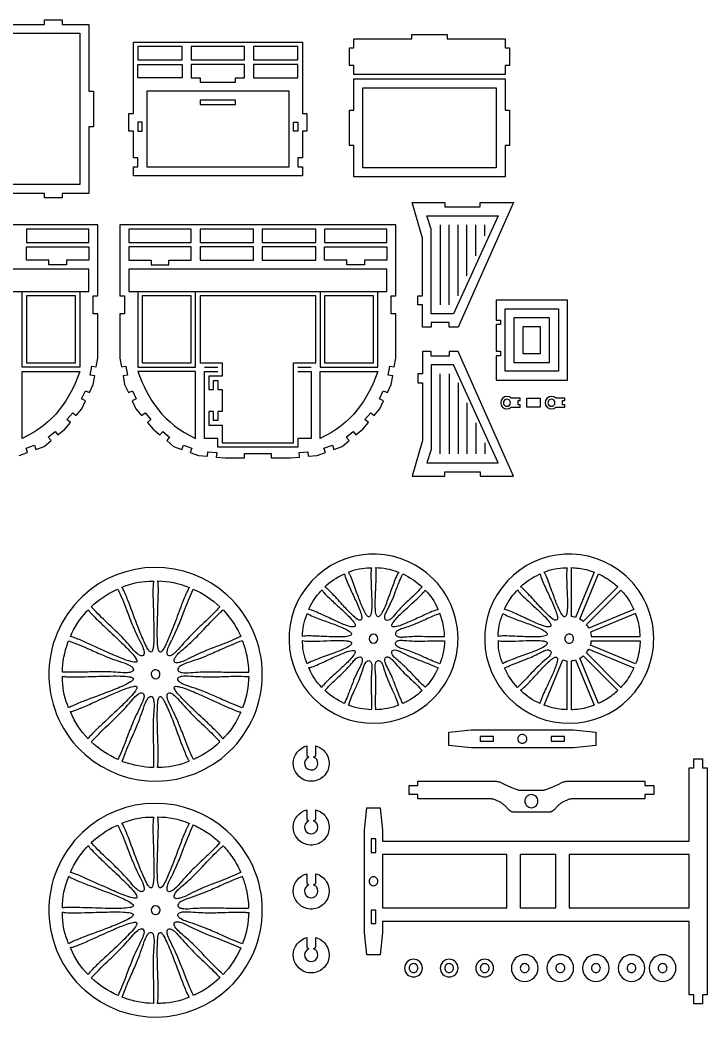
# Model space of a CAD drawing. Extents: x -2647 to 653, y -1913 to 868.
# Drawn here: x -1201 to 653, y -1820 to 868 of the extents above; entities that cross this region are included whole.
import ezdxf

# ---------------------------------------------------------------- set-up
doc = ezdxf.new("R2010")
doc.units = 0
doc.header["$MEASUREMENT"] = 0
doc.layers.get('0').update_dxf_attribs({"linetype": 'CONTINUOUS'})
doc.layers.add('ENGRAVE', color=1, linetype='CONTINUOUS')

msp = doc.modelspace()

# ---------------------------------------------------------------- linework, layer by layer
for points in [[(-1615.4, 856.3), (-1135.4, 856.3), (-1135.4, 868.3), (-1087.4, 868.3), (-1087.4, 856.3), (-1015.1, 856.3), (-1015.1, 676.3), (-1003.1, 676.3), (-1003.1, 580.3), (-1015.1, 580.3), (-1015.1, 400.3), (-1087.4, 400.3), (-1087.4, 388.3), (-1135.4, 388.3), (-1135.4, 400.3), (-1615.4, 400.3)], [(-1203.4, -305.9), (-1180.9, -297.7), (-1185, -286.5), (-1162.4, -278.2), (-1158.3, -289.5), (-1135.8, -281.3), (-1117.4, -265.9), (-1125.1, -256.7), (-1106.7, -241.3), (-1099, -250.5), (-1080.6, -235), (-1065.2, -216.6), (-1074.4, -208.9), (-1059, -190.6), (-1049.8, -198.3), (-1034.3, -179.9), (-1024.2, -158.1), (-1035.1, -153.1), (-1024.9, -131.3), (-1014.1, -136.4), (-1003.9, -114.6), (-999.7, -91), (-1011.6, -88.9), (-1007.4, -65.3), (-995.6, -67.3), (-991.4, -43.7), (-991.4, 76.3), (-1003.4, 76.3), (-1003.4, 124.3), (-991.4, 124.3), (-991.4, 316.3), (-1735.4, 316.3)]]:
    msp.add_lwpolyline(points)
for points in [[(-895.4, 448.3), (-895.4, 472.3), (-883.4, 472.3), (-883.4, 496.3), (-895.4, 496.3), (-895.4, 568.3), (-907.4, 568.3), (-907.4, 616.3), (-895.4, 616.3), (-895.4, 808.3), (-439.4, 808.3), (-439.4, 616.3), (-427.4, 616.3), (-427.4, 568.3), (-439.4, 568.3), (-439.4, 496.3), (-451.4, 496.3), (-451.4, 472.3), (-439.4, 472.3), (-439.4, 448.3)], [(-300.3, 721.4), (-300.3, 745.4), (-312.3, 745.4), (-312.3, 793.4), (-300.3, 793.4), (-300.3, 817.4), (-144.3, 817.4), (-144.3, 829.4), (-48.3, 829.4), (-48.3, 817.4), (107.7, 817.4), (107.7, 793.4), (119.7, 793.4), (119.7, 745.4), (107.7, 745.4), (107.7, 721.4)], [(-883.4, 796.3), (-883.4, 760.3), (-763.4, 760.3), (-763.4, 796.3)], [(-739.4, 796.3), (-739.4, 760.3), (-595.4, 760.3), (-595.4, 796.3)], [(-571.4, 796.3), (-571.4, 760.3), (-451.4, 760.3), (-451.4, 796.3)], [(-883.4, 748.3), (-763.4, 748.3), (-763.4, 712.3), (-883.4, 712.3)], [(-739.4, 748.3), (-739.4, 712.3), (-715.4, 712.3), (-715.4, 700.3), (-619.4, 700.3), (-619.4, 712.3), (-595.4, 712.3), (-595.4, 748.3)], [(-571.4, 748.3), (-571.4, 712.3), (-451.4, 712.3), (-451.4, 748.3)], [(-300.3, 445.4), (-300.3, 529.4), (-312.3, 529.4), (-312.3, 625.4), (-300.3, 625.4), (-300.3, 709.4), (107.7, 709.4), (107.7, 625.4), (119.7, 625.4), (119.7, 529.4), (107.7, 529.4), (107.7, 445.4)], [(-715.4, 652.3), (-715.4, 640.3), (-619.4, 640.3), (-619.4, 652.3)], [(-883.4, 592.3), (-883.4, 568.3), (-871.4, 568.3), (-871.4, 592.3)], [(-451.4, 568.3), (-463.4, 568.3), (-463.4, 592.3), (-451.4, 592.3)], [(-115.4, 40.3), (-115.4, 100.3), (-127.4, 100.3), (-127.4, 124.3), (-115.4, 124.3), (-115.4, 280.3), (-143.3, 376.3), (-55.4, 376.3), (-55.4, 364.3), (40.6, 364.3), (40.6, 376.3), (130.7, 376.3), (-19.4, 40.3), (-43.4, 40.3), (-43.4, 52.3), (-91.4, 52.3), (-91.4, 40.3)], [(-1183.4, 268.3), (-1015.4, 268.3), (-1015.4, 304.3), (-1183.4, 304.3)], [(-187.4, -43.7), (-187.4, 76.3), (-199.4, 76.3), (-199.4, 124.3), (-187.4, 124.3), (-187.4, 316.3), (-931.4, 316.3), (-931.4, 124.3), (-919.4, 124.3), (-919.4, 76.3), (-931.4, 76.3), (-931.4, -43.7), (-927.2, -67.3), (-915.4, -65.3), (-911.3, -88.9), (-923.1, -91), (-918.9, -114.6), (-908.8, -136.4), (-897.9, -131.3), (-887.7, -153.1), (-898.6, -158.1), (-888.5, -179.9), (-873, -198.3), (-863.8, -190.6), (-848.4, -208.9), (-857.6, -216.6), (-842.2, -235), (-823.8, -250.5), (-816.1, -241.3), (-797.7, -256.7), (-805.4, -265.9), (-787, -281.3), (-764.5, -289.5), (-760.4, -278.2), (-737.8, -286.5), (-741.9, -297.7), (-719.4, -305.9), (-695.5, -308), (-694.4, -296.1), (-670.5, -298.2), (-671.6, -310.1), (-647.6, -312.2), (-595.4, -312.2), (-595.4, -300.2), (-523.4, -300.2), (-523.4, -312.2), (-471.2, -312.2), (-447.3, -310.1), (-448.3, -298.2), (-424.4, -296.1), (-423.4, -308), (-399.5, -305.9), (-376.9, -297.7), (-381, -286.5), (-358.4, -278.2), (-354.3, -289.5), (-331.8, -281.3), (-313.4, -265.9), (-321.1, -256.7), (-302.7, -241.3), (-295, -250.5), (-276.6, -235), (-261.2, -216.6), (-270.4, -208.9), (-255, -190.6), (-245.8, -198.3), (-230.4, -179.9), (-220.2, -158.1), (-231.1, -153.1), (-220.9, -131.3), (-210.1, -136.4), (-199.9, -114.6), (-195.7, -91), (-207.6, -88.9), (-203.4, -65.3), (-191.6, -67.3)], [(-739.4, 268.3), (-739.4, 304.3), (-907.4, 304.3), (-907.4, 268.3)], [(-571.4, 268.3), (-571.4, 304.3), (-715.4, 304.3), (-715.4, 268.3)], [(-403.4, 268.3), (-403.4, 304.3), (-547.4, 304.3), (-547.4, 268.3)], [(-379.4, 268.3), (-211.4, 268.3), (-211.4, 304.3), (-379.4, 304.3)], [(-1015.4, 256.3), (-1015.4, 220.3), (-1075.4, 220.3), (-1075.4, 208.3), (-1123.4, 208.3), (-1123.4, 220.3), (-1183.4, 220.3), (-1183.4, 256.3)], [(-907.4, 256.3), (-907.4, 220.3), (-847.4, 220.3), (-847.4, 208.3), (-799.4, 208.3), (-799.4, 220.3), (-739.4, 220.3), (-739.4, 256.3)], [(-715.4, 256.3), (-715.4, 220.3), (-571.4, 220.3), (-571.4, 256.3)], [(-547.4, 256.3), (-547.4, 220.3), (-403.4, 220.3), (-403.4, 256.3)], [(-211.4, 256.3), (-211.4, 220.3), (-271.4, 220.3), (-271.4, 208.3), (-319.4, 208.3), (-319.4, 220.3), (-379.4, 220.3), (-379.4, 256.3)], [(-1183.4, 124.3), (-1183.4, -55.7), (-1051.4, -55.7), (-1051.4, 124.3)], [(-871.4, 124.3), (-871.4, -55.7), (-739.4, -55.7), (-739.4, 124.3)], [(-715.4, 124.3), (-715.4, -55.7), (-655.4, -55.7), (-655.4, -91.7), (-691.4, -91.7), (-691.4, -127.7), (-679.4, -127.7), (-679.4, -103.7), (-667.4, -103.7), (-667.4, -127.7), (-655.4, -127.7), (-655.4, -187.7), (-667.4, -187.7), (-667.4, -211.7), (-679.4, -211.7), (-679.4, -187.7), (-691.4, -187.7), (-691.4, -223.7), (-655.4, -223.7), (-655.4, -271.7), (-463.4, -271.7), (-463.4, -55.7), (-403.4, -55.7), (-403.4, 124.3)], [(-379.4, 124.3), (-379.4, -55.7), (-247.4, -55.7), (-247.4, 124.3)], [(275.6, 113.1), (83.6, 113.1), (83.6, 59.1), (95.6, 59.1), (95.6, 47.1), (83.6, 47.1), (83.6, -24.9), (95.6, -24.9), (95.6, -36.9), (83.6, -36.9), (83.6, -102.9), (275.6, -102.9)], [(-115.4, -25.7), (-115.4, -85.7), (-127.4, -85.7), (-127.4, -109.7), (-115.4, -109.7), (-115.4, -265.7), (-143.3, -361.7), (-55.4, -361.7), (-55.4, -349.7), (40.6, -349.7), (40.6, -361.7), (130.7, -361.7), (-19.4, -25.7), (-43.4, -25.7), (-43.4, -37.7), (-91.4, -37.7), (-91.4, -25.7)], [(165.9, -151.7), (201.9, -151.7), (201.9, -175.7), (165.9, -175.7)], [(40.2, -1093.8), (16.2, -1093.8), (-43.8, -1087.8), (-43.8, -1051.8), (16.2, -1045.8), (292.2, -1045.8), (352.2, -1051.8), (352.2, -1087.8), (292.2, -1093.8), (268.2, -1093.8), (232.2, -1093.8), (76.2, -1093.8)], [(76.2, -1063.8), (40.2, -1063.8), (40.2, -1075.8), (76.2, -1075.8)], [(268.2, -1063.8), (232.2, -1063.8), (232.2, -1075.8), (268.2, -1075.8)], [(-265.4, -1651.7), (-271.4, -1591.7), (-271.4, -1315.7), (-265.4, -1255.7), (-229.4, -1255.7), (-223.4, -1315.7), (-223.4, -1345.7), (604.6, -1345.7), (604.6, -1147.7), (616.6, -1147.7), (616.6, -1123.7), (640.6, -1123.7), (640.6, -1147.7), (652.6, -1147.7), (652.6, -1759.7), (640.6, -1759.7), (640.6, -1783.7), (616.6, -1783.7), (616.6, -1759.7), (604.6, -1759.7), (604.6, -1561.7), (-223.4, -1561.7), (-223.4, -1591.7), (-229.4, -1651.7)], [(-151.4, -1219.7), (-151.4, -1195.7), (-127.4, -1195.7), (-127.4, -1183.7), (80, -1183.7), (82.1, -1183.8), (84.2, -1184), (86.3, -1184.3), (88.4, -1184.7), (90.4, -1185.2), (92.4, -1185.9), (94.4, -1186.7), (96.3, -1187.6), (104.9, -1191.9), (124.9, -1200.8), (137.4, -1205.7), (140, -1206.6), (142.2, -1207.2), (143.2, -1207.5), (144, -1207.7), (144.4, -1207.7), (144.7, -1207.8), (145, -1207.8), (145.3, -1207.8), (212.1, -1207.8), (212.3, -1207.8), (212.6, -1207.8), (213, -1207.7), (213.4, -1207.7), (214.2, -1207.5), (215.2, -1207.2), (217.4, -1206.6), (220, -1205.7), (232.3, -1200.8), (252.3, -1191.9), (260.9, -1187.6), (262.8, -1186.7), (264.8, -1185.9), (266.8, -1185.2), (268.8, -1184.7), (270.9, -1184.3), (273, -1184), (275.1, -1183.8), (277.2, -1183.7), (484.6, -1183.7), (484.6, -1195.7), (508.6, -1195.7), (508.6, -1219.7), (484.6, -1219.7), (484.6, -1231.7), (289.2, -1231.7), (287.1, -1231.8), (285, -1232), (282.9, -1232.3), (280.8, -1232.7), (278.8, -1233.2), (276.8, -1233.9), (274.8, -1234.7), (272.9, -1235.6), (264.3, -1239.9), (262.4, -1240.8), (260.6, -1241.9), (258.8, -1243.1), (257, -1244.3), (255.3, -1245.6), (253.6, -1246.9), (252, -1248.3), (250.5, -1249.8), (238.7, -1261.6), (237.9, -1262.3), (237.2, -1263), (236.4, -1263.6), (235.5, -1264.2), (234.7, -1264.8), (233.8, -1265.3), (232.9, -1265.7), (231.9, -1266.1), (231, -1266.5), (230, -1266.8), (229, -1267.1), (228, -1267.3), (227, -1267.5), (226, -1267.6), (225, -1267.7), (224, -1267.7), (133.2, -1267.7), (132.2, -1267.7), (131.2, -1267.6), (130.1, -1267.5), (129.1, -1267.3), (128.1, -1267.1), (127.2, -1266.8), (126.2, -1266.5), (125.2, -1266.1), (124.3, -1265.7), (123.4, -1265.3), (122.5, -1264.8), (121.7, -1264.2), (120.8, -1263.6), (120, -1263), (119.2, -1262.3), (118.5, -1261.6), (106.7, -1249.8), (105.1, -1248.3), (103.5, -1246.9), (101.9, -1245.6), (100.2, -1244.3), (98.4, -1243.1), (96.6, -1241.9), (94.8, -1240.8), (92.9, -1239.9), (84.3, -1235.6), (82.4, -1234.7), (80.4, -1233.9), (78.4, -1233.2), (76.4, -1232.7), (74.3, -1232.3), (72.2, -1232), (70.1, -1231.8), (68, -1231.7), (-127.4, -1231.7), (-127.4, -1219.7)], [(-253.4, -1339.7), (-253.4, -1375.7), (-241.4, -1375.7), (-241.4, -1339.7)], [(-223.4, -1381.7), (-223.4, -1525.7), (112.6, -1525.7), (112.6, -1381.7)], [(148.6, -1381.7), (148.6, -1525.7), (244.6, -1525.7), (244.6, -1381.7)], [(280.6, -1381.7), (280.6, -1525.7), (604.6, -1525.7), (604.6, -1381.7)], [(-253.4, -1531.7), (-253.4, -1567.7), (-241.4, -1567.7), (-241.4, -1531.7)]]:
    msp.add_lwpolyline(points, close=True)
for points in [[(124.3, -151.7, 0.41271), (100.6, -151.9, 0.41271), (100.7, -175.6, 0.41145), (124.3, -175.7), (148.6, -175.7), (148.6, -169.7), (142.6, -169.7), (142.6, -157.7), (148.6, -157.7), (148.6, -151.7)], [(112.6, -173.3, 0.414214), (122.2, -163.7, 0.414214), (112.6, -154.1, 0.414214), (103, -163.7, 0.414214)], [(244.3, -151.7, 0.41271), (220.6, -151.9, 0.41271), (220.7, -175.6, 0.41145), (244.3, -175.7), (268.6, -175.7), (268.6, -169.7), (262.6, -169.7), (262.6, -157.7), (268.6, -157.7), (268.6, -151.7)], [(232.6, -173.3, 0.414214), (242.2, -163.7, 0.414214), (232.6, -154.1, 0.414214), (223, -163.7, 0.414214)], [(-19.4, -799.7, 0.243282), (-115.6, -613.7, 0.404072), (-428.5, -661.3, 0.407608), (-390.2, -977.4, 0.412885), (-70.6, -943.6, 0.172941)], [(508.6, -799.7, 0.243282), (412.4, -613.7, 0.404072), (99.5, -661.3, 0.407609), (137.8, -977.4, 0.412885), (457.4, -943.6, 0.172941)], [(-547.4, -895.7, 0.21178), (-641.9, -682.5, 0.391929), (-1032.8, -686.1, 0.213524), (-1123.3, -902.9, 0.208326), (-1026.4, -1111.2, 0.390197), (-636.8, -1104.2, 0.205517)], [(-315.1, -620.5, -0.099565), (-256.8, -608.5), (-252.6, -608.5, 0.070307), (-254.1, -616.5, 0.025895), (-254.4, -636.1, 0.005837), (-252.9, -674.3, -0.01601), (-252.2, -712.3, -0.036411), (-253.5, -729.8, -0.07724), (-255.8, -737.6, -0.193502), (-258.7, -740.5, -0.246041), (-262.7, -739.6, -0.090618), (-267.7, -733.9, -0.040959), (-275.6, -719.1, -0.017856), (-288.3, -687.3, 0.003032), (-303.2, -646.1, 0.023885), (-311.2, -627.1, 0.055063)], [(-241.4, -608.2, -0.093763), (-182.9, -619.6), (-179.1, -621.1, 0.070307), (-183.5, -627.9, 0.026135), (-191.3, -645.9, 0.005976), (-204.5, -681.7, -0.015999), (-218.2, -717, -0.036365), (-226.2, -732.6, -0.07668), (-231.3, -739, -0.192132), (-235, -740.5, -0.247601), (-238.4, -738.3, -0.092119), (-241, -731.1, -0.041009), (-242.6, -714.5, -0.018067), (-242.1, -680.2, 0.002962), (-240.2, -636.4, 0.023921), (-240.3, -615.8, 0.055321)], [(212.9, -620.5, -0.099565), (271.2, -608.5), (275.4, -608.5, 0.070307), (273.9, -616.5, 0.025895), (273.6, -636.1, 0.005837), (275.1, -674.3, -0.01601), (275.8, -712.3, -0.036411), (274.5, -729.8, -0.07724), (272.2, -737.6, -0.193504), (269.3, -740.5, -0.24604), (265.3, -739.6, -0.090617), (260.3, -733.9, -0.040959), (252.4, -719.1, -0.017856), (239.7, -687.3, 0.003032), (224.8, -646.1, 0.023885), (216.8, -627.1, 0.055063)], [(286.6, -608.2, -0.053553), (326.1, -613.5, -0.032919), (348.3, -620.5), (297.9, -742.3, 0.049855), (286.6, -740)], [(-926, -661.2, -0.095029), (-852.9, -644.7, -0.012169), (-840.5, -644.5, 0.058538), (-841.9, -653.2, 0.023125), (-842.6, -676.5, 0.00662), (-841.7, -714, -0.004803), (-840.1, -772.1, -0.017644), (-840.5, -809.4, -0.040554), (-842.7, -827.7, -0.081454), (-844.8, -833.7, -0.243498), (-847.5, -835.8, -0.198617), (-851, -834.3, -0.071237), (-855.9, -828.3, -0.035072), (-865.7, -809.7, -0.015759), (-882.7, -768.6, -0.001102), (-907, -704.1, 0.015937), (-920, -672.4, 0.036348), (-925.3, -662.3)], [(-829.4, -644.2, -0.100712), (-746.6, -660.8), (-744, -661.9, 0.058805), (-748.7, -669.4, 0.023291), (-758.2, -690.6, 0.006699), (-771.7, -725.5, -0.004741), (-792.4, -779.7, -0.017578), (-807, -814, -0.040394), (-816, -830.1, -0.080995), (-820.3, -834.8, -0.242503), (-823.6, -835.8, -0.199662), (-826.2, -833, -0.071689), (-828.5, -825.6, -0.035245), (-830.5, -804.6, -0.015833), (-830.5, -760.2, -0.001152), (-828.3, -691.2, 0.015881), (-828.1, -656.8, 0.036248), (-829.1, -645.4)], [(-378.6, -660.1, -0.09623), (-329.2, -626.8), (-325.4, -625.2, 0.07041), (-323.7, -633.1, 0.026017), (-316.5, -651.3, 0.005895), (-300.5, -686, -0.016027), (-285.3, -720.7, -0.036448), (-279.8, -737.3, -0.077155), (-279, -745.5, -0.192541), (-280.5, -749.2, -0.24616), (-284.5, -750, -0.091184), (-291.4, -746.7, -0.041205), (-304.3, -736, -0.017959), (-328.2, -711.5, 0.003012), (-357.8, -679.2, 0.023918), (-372.4, -664.6, 0.055117)], [(-168.6, -625.2, -0.081762), (-116.4, -659.9, -0.024137), (-145.5, -689.4, 0.011756), (-168.6, -711.4, 0.022775), (-194.5, -740.6, -0.081665), (-203.8, -748.6, -0.147369), (-211, -750.7, -0.337047), (-216.6, -745.7, -0.114833), (-216.6, -738.1, -0.073818), (-211.9, -725.9, 0.036955), (-188.7, -674.4, -0.010558), (-177, -644, -0.012707)], [(149.4, -660.1, -0.096231), (198.8, -626.8), (202.6, -625.2, 0.07041), (204.3, -633.1, 0.026017), (211.5, -651.3, 0.005895), (227.5, -686, -0.016027), (242.7, -720.7, -0.036448), (248.2, -737.3, -0.077154), (249, -745.5, -0.19254), (247.5, -749.2, -0.246161), (243.5, -750, -0.091185), (236.6, -746.7, -0.041205), (223.7, -736, -0.017959), (199.8, -711.5, 0.003012), (170.2, -679.2, 0.023918), (155.6, -664.6, 0.055118)], [(359.4, -625.2, -0.063904), (399.9, -649.7, -0.021632), (411.7, -660.1), (318.5, -753.3, 0.049792), (309, -746.9)], [(-1009, -713.6, -0.0811), (-943.4, -668.7, -0.007919), (-937.3, -666, -0.019395), (-913.9, -721.5, 0.007964), (-899.2, -759.5, 0.02097), (-873.7, -814.3, -0.055565), (-867.5, -830.5, -0.095384), (-866.6, -840.1, -0.199945), (-869.1, -844.9, -0.220985), (-874.5, -845.6, -0.098592), (-882.9, -841.4, -0.054984), (-894.8, -830.5, 0.015697), (-930.2, -791.3, 0.012322), (-960.4, -762.1, -0.01614), (-1000.9, -722.3, -0.003727)], [(-733.7, -665.9, -0.084092), (-662, -713.5, -0.019446), (-704.4, -756.4, 0.007978), (-733.9, -784.6, 0.021038), (-774.8, -829.1, -0.055487), (-787.4, -841.1, -0.095059), (-796, -845.6, -0.199296), (-801.3, -845.1, -0.221639), (-804.1, -840.4, -0.098933), (-803.4, -831, -0.055064), (-797.9, -815.9, 0.015637), (-775.3, -768.3, 0.012299), (-759.8, -729.3, -0.016105), (-738.6, -676.7, -0.003715)], [(-421.9, -720.9, -0.092933), (-389.2, -671.2), (-386.3, -668.2, 0.070364), (-381.7, -674.9, 0.026043), (-368, -689, 0.005927), (-340, -714.9, -0.015985), (-312.6, -741.2, -0.036383), (-301.2, -754.5, -0.077029), (-297.3, -761.7, -0.192453), (-297.3, -765.7, -0.246597), (-300.7, -768, -0.091164), (-308.3, -767.5, -0.041164), (-324.3, -762.7, -0.017945), (-355.7, -749.1, 0.002975), (-395.4, -730.6, 0.023842), (-414.5, -722.8, 0.055062)], [(-107.8, -668.6, -0.096223), (-74.5, -718), (-72.9, -721.8, 0.070195), (-80.8, -723.5, 0.025969), (-99, -730.7, 0.005881), (-133.7, -746.7, -0.01602), (-168.4, -761.9, -0.036385), (-185, -767.3, -0.076886), (-193.2, -768.1, -0.193248), (-196.9, -766.6, -0.247055), (-197.7, -762.6, -0.091537), (-194.4, -755.7, -0.041283), (-183.8, -742.9, -0.01797), (-159.2, -719, 0.003023), (-126.9, -689.4, 0.023953), (-112.3, -674.7, 0.055242)], [(106.1, -720.9, -0.092933), (138.8, -671.2), (141.7, -668.2, 0.070364), (146.3, -674.9, 0.026043), (160, -689, 0.005927), (188, -714.9, -0.015985), (215.4, -741.2, -0.036383), (226.8, -754.5, -0.077028), (230.7, -761.7, -0.192453), (230.7, -765.7, -0.246597), (227.3, -768, -0.091164), (219.7, -767.5, -0.041164), (203.7, -762.7, -0.017945), (172.3, -749.1, 0.002975), (132.6, -730.6, 0.023842), (113.5, -722.8, 0.055062)], [(420.2, -668.6, -0.054313), (444.2, -699.8, -0.034954), (455.1, -720.9), (333.4, -771.3, 0.05162), (327, -761.8)], [(-1065.2, -794, -0.094067), (-1021.4, -726.7, -0.006452), (-1016.6, -721.7, 0.058482), (-1011.5, -728.9, 0.023194), (-995.4, -745.8, 0.006665), (-968.3, -771.7, -0.00477), (-926.2, -811.6, -0.017606), (-900.1, -838.2, -0.04042), (-888.6, -852.7, -0.080937), (-885.9, -858.5, -0.241843), (-886.3, -861.9, -0.200125), (-889.8, -863.3, -0.071746), (-897.5, -862.5, -0.035234), (-917.6, -856.3, -0.015816), (-958.6, -839.3, -0.001131), (-1021.4, -810.9, 0.015925), (-1053.1, -797.6, 0.03639), (-1064, -794.2)], [(-653.3, -722.1, -0.081098), (-608.4, -787.7, -0.007918), (-605.7, -793.8, -0.019395), (-661.2, -817.2, 0.007964), (-699.2, -831.9, 0.020971), (-754, -857.4, -0.055566), (-770.2, -863.6, -0.095385), (-779.8, -864.5, -0.199944), (-784.5, -862, -0.220982), (-785.3, -856.6, -0.098593), (-781.1, -848.2, -0.054985), (-770.2, -836.3, 0.015697), (-731, -800.9, 0.012323), (-701.8, -770.7, -0.01614), (-662, -730.2, -0.003727)], [(-438.9, -793.7, -0.093765), (-427.6, -735.2), (-426, -731.4, 0.070315), (-419.2, -735.8, 0.026137), (-401.2, -743.6, 0.005977), (-365.4, -756.8, -0.015998), (-330.2, -770.5, -0.036365), (-314.6, -778.5, -0.076691), (-308.2, -783.6, -0.192187), (-306.6, -787.3, -0.247561), (-308.9, -790.7, -0.092095), (-316, -793.3, -0.041002), (-332.6, -794.9, -0.018065), (-366.9, -794.4, 0.002961), (-410.7, -792.5, 0.023916), (-431.3, -792.6, 0.055306)], [(-68.2, -732, 0.023635), (-106.6, -747.7, -0.012281), (-135.7, -760.7, -0.022898), (-172.6, -773.5, 0.081859), (-183.5, -779, 0.148138), (-188.2, -784.8, 0.336526), (-185.7, -791.9, 0.122722), (-177.7, -794.9, 0.066157), (-165.6, -795.1, -0.036883), (-109.1, -793.4, 0.011922), (-74.6, -794.2, 0.011565), (-55.6, -793.7, 0.053394), (-61.8, -750.8, 0.022162), (-65.5, -739.3, 0.046501), (-67.5, -734.2, -0.0553)], [(89.1, -793.7, -0.093765), (100.4, -735.2), (102, -731.4, 0.070315), (108.8, -735.8, 0.026137), (126.8, -743.6, 0.005977), (162.6, -756.8, -0.015998), (197.8, -770.5, -0.036365), (213.4, -778.5, -0.076691), (219.8, -783.6, -0.192187), (221.4, -787.3, -0.247562), (219.1, -790.7, -0.092096), (212, -793.3, -0.041002), (195.4, -794.9, -0.018065), (161.1, -794.4, 0.002961), (117.3, -792.5, 0.023916), (96.7, -792.6, 0.055306)], [(459.8, -732), (337.9, -782.4, -0.053218), (340.3, -793.7), (472.1, -793.7, 0.034923), (470.1, -769.7, 0.057453)], [(-1086.9, -889.7, -0.080926), (-1071.9, -810.3, -0.006161), (-1070, -805.3, -0.019468), (-1014.2, -828, 0.007993), (-976.9, -844.5, 0.021052), (-920.1, -865.2, -0.055552), (-904.2, -872.3, -0.095381), (-896.8, -878.4, -0.199994), (-895.2, -883.5, -0.220989), (-898.5, -887.9, -0.098561), (-907.4, -890.9, -0.054961), (-923.6, -891.6, 0.015624), (-976.3, -888.9, 0.012271), (-1018.3, -889.6, -0.016076), (-1075.1, -890.1, -0.003712)], [(-600.9, -805.1, 0.019109), (-656.8, -828, -0.008366), (-694, -844.5, -0.021161), (-750.7, -865.2, 0.055541), (-766.6, -872.3, 0.095456), (-774, -878.5, 0.200243), (-775.6, -883.5, 0.220828), (-772.3, -887.9, 0.09843), (-763.4, -890.9, 0.054919), (-747.2, -891.6, -0.015643), (-694.5, -888.9, -0.012199), (-652.5, -889.6, 0.016088), (-595.3, -890.1, 0.003692), (-583.4, -889.7, 0.041816), (-589.7, -840.2, 0.043776), (-600.1, -807.6, -0.01839)], [(-426.6, -867.4, -0.099534), (-438.6, -809.1), (-438.6, -804.9, 0.069908), (-430.6, -806.4, 0.02587), (-411, -806.7, 0.005829), (-372.9, -805.2, -0.016058), (-335, -804.5, -0.036407), (-317.5, -805.8, -0.076829), (-309.6, -808.1, -0.192741), (-306.8, -811, -0.247519), (-307.6, -815, -0.091694), (-313.2, -820.1, -0.04131), (-328, -827.9, -0.017962), (-359.8, -840.6, 0.00306), (-401, -855.5, 0.024038), (-420, -863.5, 0.055453)], [(-235.4, -799.7, 0.413694), (-247.4, -787.7, 0.413694), (-259.4, -799.7, 0.413694), (-247.4, -811.7, 0.413694)], [(-55.9, -805.7, -0.082819), (-68.1, -867.3, -0.024196), (-106.5, -851.7, 0.011783), (-135.6, -838.8, 0.022842), (-172.5, -826, -0.081778), (-183.4, -820.5, -0.147303), (-188.1, -814.6, -0.33666), (-185.7, -807.5, -0.11501), (-178.6, -804.6, -0.07396), (-165.6, -804.3, 0.036957), (-109.1, -806, -0.010559), (-76.5, -805.2, -0.01271)], [(101.4, -867.4, -0.099534), (89.4, -809.1), (89.4, -804.9, 0.069908), (97.4, -806.4, 0.02587), (117, -806.7, 0.005829), (155.1, -805.2, -0.016058), (193, -804.5, -0.036406), (210.5, -805.8, -0.076828), (218.4, -808.1, -0.19274), (221.2, -811, -0.247519), (220.4, -815, -0.091694), (214.7, -820.1, -0.04131), (200, -827.9, -0.017962), (168.2, -840.6, 0.00306), (127, -855.5, 0.024038), (108, -863.5, 0.055454)], [(292.6, -799.7, 0.414214), (280.6, -787.7, 0.414214), (268.6, -799.7, 0.414214), (280.6, -811.7, 0.414214)], [(472.1, -805.7, -0.053554), (466.8, -845.2, -0.032921), (459.8, -867.4), (338, -817, 0.050043), (340.3, -805.7)], [(-387.1, -930.9, -0.096214), (-420.4, -881.5), (-421.9, -877.7, 0.070195), (-414, -876, 0.025968), (-395.8, -868.8, 0.00588), (-361.2, -852.8, -0.01602), (-326.4, -837.6, -0.036386), (-309.8, -832.2, -0.07689), (-301.6, -831.3, -0.193258), (-297.9, -832.8, -0.247045), (-297.2, -836.8, -0.091533), (-300.4, -843.7, -0.041282), (-311.1, -856.6, -0.017969), (-335.6, -880.5, 0.003023), (-368, -910.1, 0.023954), (-382.5, -924.7, 0.055241)], [(-72.9, -878.5, -0.081757), (-107.6, -930.7, -0.024121), (-137.2, -901.6, 0.011754), (-159.1, -878.5, 0.022747), (-188.4, -852.6, -0.081645), (-196.3, -843.3, -0.147767), (-198.4, -836.1, -0.337211), (-193.4, -830.5, -0.114429), (-185.8, -830.5, -0.07364), (-173.7, -835.2, 0.036892), (-122.1, -858.4, -0.011871), (-90.2, -870.8, -0.011612)], [(140.9, -930.9, -0.085637), (106.1, -878.7, -0.024043), (144.3, -862.6, 0.011709), (174, -851.1, 0.022695), (209.1, -834.1, -0.086406), (221.1, -830.2, -0.151427), (228.4, -831.2, -0.325771), (231.5, -837.8, -0.115248), (228.5, -844.8, -0.073889), (219.6, -854.3, 0.037057), (178.4, -893, -0.010593), (155.9, -916.6, -0.012743)], [(455.1, -878.5, -0.063904), (430.6, -919, -0.021635), (420.2, -930.9), (326.9, -837.6, 0.050461), (333.4, -828.1)], [(-326.2, -974.2, -0.081764), (-378.4, -939.5, -0.024137), (-349.3, -910, 0.011756), (-326.3, -888, 0.022775), (-300.3, -858.8, -0.081665), (-291, -850.8, -0.147369), (-283.8, -848.7, -0.337046), (-278.2, -853.7, -0.114833), (-278.3, -861.3, -0.073818), (-282.9, -873.5, 0.036955), (-306.1, -925, -0.010558), (-317.8, -955.4, -0.012707)], [(-253.4, -991.2, -0.082822), (-315, -979, -0.024195), (-299.4, -940.6, 0.011782), (-286.5, -911.5, 0.022842), (-273.7, -874.6, -0.081772), (-268.2, -863.7, -0.14726), (-262.3, -859, -0.33667), (-255.2, -861.5, -0.115045), (-252.3, -868.5, -0.073971), (-252, -881.5, 0.036963), (-253.7, -938, -0.010562), (-252.9, -970.6, -0.012712)], [(-179.7, -978.9, -0.088912), (-241.2, -991.2, -0.023984), (-241.5, -949.7, 0.011689), (-240.7, -917.9, 0.02261), (-243, -878.8, -0.081424), (-242.1, -866.6, -0.147319), (-238.5, -860.1, -0.337844), (-231, -859.6, -0.114628), (-225.7, -865, -0.073572), (-220.4, -877, 0.037), (-200.3, -929.8, -0.010572), (-187.1, -959.6, -0.012721)], [(-116.2, -939.4, -0.085642), (-168.4, -974.2, -0.024071), (-184.6, -936, 0.011729), (-196, -906.3, 0.022704), (-213.1, -871.2, -0.081669), (-216.9, -859.6, -0.147437), (-216.1, -852.1, -0.337056), (-209.3, -848.8, -0.11477), (-202.3, -851.8, -0.073791), (-192.8, -860.8, 0.037039), (-154.1, -902, -0.01058), (-130.5, -924.4, -0.012737)], [(201.8, -974.2, -0.092929), (152.1, -941.5), (149.1, -938.6, 0.070284), (155.8, -934, 0.02605), (169.9, -920.3, 0.005927), (195.8, -892.3, -0.016008), (222, -864.9, -0.036399), (235.3, -853.6, -0.076929), (242.5, -849.6, -0.193297), (246.6, -849.6, -0.246975), (248.8, -853, -0.091525), (248.4, -860.6, -0.041292), (243.5, -876.6, -0.017987), (230, -908, 0.002986), (211.5, -947.7, 0.023903), (203.7, -966.8, 0.055219)], [(274.6, -991.2, -0.053555), (235.1, -986, -0.03292), (212.9, -978.9), (263.3, -857.1, 0.049852), (274.6, -859.4)], [(348.3, -978.9, -0.069136), (302.7, -990.3, -0.023294), (286.6, -991.2), (286.6, -859.2, 0.049752), (297.8, -857)], [(411.7, -939.4, -0.054313), (380.5, -963.3, -0.034948), (359.4, -974.2), (308.9, -852.5, 0.049918), (318.5, -846.1)], [(-824.9, -901.4, 0.405351), (-829.4, -885.3, 0.387114), (-845.4, -889, 0.322433), (-844.9, -903, 0.322433), (-831.4, -907, 0.18167)], [(-1069.9, -986.3, -0.095022), (-1086.4, -913.2, -0.012172), (-1086.6, -900.8, 0.058539), (-1077.9, -902.2, 0.023126), (-1054.6, -902.9, 0.00662), (-1017.1, -902, -0.004803), (-959.1, -900.4, -0.017645), (-921.7, -900.8, -0.040555), (-903.4, -903, -0.081455), (-897.4, -905.1, -0.243495), (-895.3, -907.8, -0.198618), (-896.8, -911.3, -0.071238), (-902.9, -916.2, -0.035072), (-921.4, -926, -0.015759), (-962.5, -943, -0.001102), (-1027, -967.3, 0.015937), (-1058.7, -980.3, 0.036348), (-1068.8, -985.6)], [(-583.9, -901.7, -0.080931), (-598.9, -981.1, -0.006162), (-600.9, -986.1, -0.019468), (-656.6, -963.4, 0.007993), (-694, -946.9, 0.021052), (-750.7, -926.2, -0.055551), (-766.6, -919.2, -0.095381), (-774, -913, -0.199997), (-775.6, -907.9, -0.22099), (-772.3, -903.5, -0.098559), (-763.4, -900.5, -0.05496), (-747.2, -899.9, 0.015624), (-694.5, -902.5, 0.012271), (-652.5, -901.8, -0.016076), (-595.7, -901.3, -0.003712)], [(-1017.5, -1069.3, -0.102505), (-1064.2, -999), (-1065.3, -996.4, 0.058892), (-1056.7, -994.4, 0.023237), (-1035, -986.1, 0.006659), (-1000.7, -971, -0.00478), (-947.8, -947.3, -0.017634), (-913.2, -933.4, -0.040569), (-895.4, -928.4, -0.081585), (-889.1, -928.1, -0.244132), (-886.1, -929.8, -0.198033), (-886.2, -933.6, -0.071218), (-889.9, -940.4, -0.035115), (-903.3, -956.6, -0.015792), (-934.7, -988.1, -0.001122), (-985, -1035.3, 0.015907), (-1009.5, -1059.4, 0.036204), (-1016.8, -1068.2)], [(-605.6, -997.4, -0.09407), (-649.4, -1064.8, -0.006452), (-654.3, -1069.7, 0.058481), (-659.4, -1062.5, 0.023193), (-675.4, -1045.6, 0.006664), (-702.5, -1019.7, -0.00477), (-744.7, -979.9, -0.017605), (-770.8, -953.2, -0.040419), (-782.2, -938.7, -0.080934), (-784.9, -933, -0.241849), (-784.5, -929.5, -0.200127), (-781, -928.1, -0.071743), (-773.3, -928.9, -0.035233), (-753.2, -935.1, -0.015815), (-712.2, -952.1, -0.001131), (-649.4, -980.5, 0.015925), (-617.8, -993.8, 0.036389), (-606.9, -997.2)], [(-937.1, -1125.5, -0.084093), (-1008.8, -1077.9, -0.019446), (-966.4, -1035, 0.007978), (-936.9, -1006.8, 0.021038), (-896, -962.3, -0.055487), (-883.4, -950.3, -0.095059), (-874.9, -945.9, -0.199295), (-869.5, -946.3, -0.221639), (-866.7, -951, -0.098933), (-867.4, -960.4, -0.055064), (-873, -975.5, 0.015637), (-895.5, -1023.2, 0.012299), (-911, -1062.2, -0.016105), (-932.2, -1114.7, -0.003715)], [(-841.4, -1147.2, -0.080931), (-920.8, -1132.2, -0.006162), (-925.8, -1130.3, -0.019468), (-903.1, -1074.5, 0.007993), (-886.6, -1037.2, 0.021052), (-865.9, -980.4, -0.055551), (-858.9, -964.5, -0.09538), (-852.7, -957.1, -0.199998), (-847.6, -955.5, -0.220992), (-843.2, -958.8, -0.098559), (-840.2, -967.7, -0.054959), (-839.6, -983.9, 0.015624), (-842.2, -1036.6, 0.012271), (-841.5, -1078.6, -0.016076), (-841, -1135.4, -0.003712)], [(-744.8, -1130.2, -0.095029), (-817.9, -1146.7, -0.012169), (-830.4, -1146.9, 0.058538), (-828.9, -1138.2, 0.023125), (-828.3, -1114.9, 0.00662), (-829.1, -1077.4, -0.004803), (-830.7, -1019.4, -0.017644), (-830.3, -982, -0.040554), (-828.2, -963.7, -0.081454), (-826, -957.7, -0.243497), (-823.3, -955.6, -0.198618), (-819.8, -957.1, -0.071237), (-814.9, -963.2, -0.035072), (-805.1, -981.8, -0.015759), (-788.1, -1022.8, -0.001102), (-763.8, -1087.3, 0.015937), (-750.8, -1119, 0.036348), (-745.5, -1129.1)], [(-661.8, -1077.8, -0.081098), (-727.4, -1122.7, -0.007918), (-733.5, -1125.4, -0.019394), (-756.9, -1069.9, 0.007964), (-771.6, -1031.9, 0.020969), (-797.1, -977.1, -0.055561), (-803.3, -960.9, -0.095381), (-804.2, -951.3, -0.199952), (-801.7, -946.6, -0.22099), (-796.3, -945.8, -0.098588), (-787.9, -950, -0.05498), (-776, -961, 0.015696), (-740.6, -1000.1, 0.012322), (-710.4, -1029.3, -0.016139), (-669.9, -1069.1, -0.003727)], [(154.2, -1081.8, 0.414214), (166.2, -1069.8, 0.414214), (154.2, -1057.8, 0.414214), (142.2, -1069.8, 0.414214)], [(-403.4, -1114.9), (-403.4, -1088.9, -0.414248), (-368.6, -1147.8, -0.414248), (-427.5, -1182.6, -0.342088), (-463.8, -1135.7, -0.342088), (-427.4, -1088.9), (-427.4, -1114.9), (-421.5, -1118.8, 0.408105), (-432.5, -1141.4, 0.408105), (-410.1, -1152.9, 0.320851), (-397.4, -1136.2, 0.320851), (-409.2, -1118.8)], [(196.3, -1237.7, 0.414214), (178.6, -1220, 0.414214), (160.9, -1237.7, 0.414214), (178.6, -1255.4, 0.414214)], [(-547.4, -1531.7, 0.21178), (-641.9, -1318.5, 0.391929), (-1032.8, -1322.1, 0.213524), (-1123.3, -1538.9, 0.208326), (-1026.4, -1747.2, 0.390197), (-636.8, -1740.2, 0.205517)], [(-403.4, -1287.1), (-403.4, -1261.1, -0.414248), (-368.6, -1320, -0.414248), (-427.5, -1354.8, -0.342088), (-463.8, -1307.9, -0.342088), (-427.4, -1261.1), (-427.4, -1287.1), (-421.5, -1291, 0.408104), (-432.5, -1313.6, 0.408104), (-410.1, -1325.1, 0.320852), (-397.4, -1308.4, 0.320852), (-409.2, -1291)], [(-926, -1297.2, -0.095029), (-852.9, -1280.7, -0.01217), (-840.5, -1280.5, 0.058538), (-841.9, -1289.2, 0.023125), (-842.6, -1312.5, 0.00662), (-841.7, -1350, -0.004803), (-840.1, -1408.1, -0.017644), (-840.5, -1445.4, -0.040554), (-842.7, -1463.7, -0.081454), (-844.8, -1469.7, -0.243497), (-847.5, -1471.8, -0.198618), (-851, -1470.3, -0.071237), (-855.9, -1464.3, -0.035072), (-865.7, -1445.7, -0.015759), (-882.7, -1404.6, -0.001102), (-907, -1340.1, 0.015937), (-920, -1308.4, 0.036348), (-925.3, -1298.3)], [(-829.4, -1280.2, -0.100713), (-746.6, -1296.8), (-744, -1297.9, 0.058805), (-748.7, -1305.4, 0.023291), (-758.2, -1326.6, 0.0067), (-771.7, -1361.5, -0.004741), (-792.4, -1415.7, -0.017578), (-807, -1450, -0.040394), (-816, -1466.1, -0.080995), (-820.3, -1470.8, -0.242504), (-823.6, -1471.8, -0.199661), (-826.2, -1469, -0.071689), (-828.5, -1461.6, -0.035245), (-830.5, -1440.6, -0.015833), (-830.5, -1396.2, -0.001152), (-828.3, -1327.2, 0.015881), (-828.1, -1292.8, 0.036248), (-829.1, -1281.4)], [(-1009, -1349.6, -0.0811), (-943.4, -1304.7, -0.007919), (-937.3, -1302, -0.019395), (-913.9, -1357.5, 0.007964), (-899.2, -1395.5, 0.02097), (-873.7, -1450.3, -0.055565), (-867.5, -1466.5, -0.095384), (-866.6, -1476.1, -0.199946), (-869.1, -1480.8, -0.220985), (-874.5, -1481.6, -0.098592), (-882.9, -1477.4, -0.054984), (-894.8, -1466.5, 0.015697), (-930.2, -1427.3, 0.012322), (-960.4, -1398.1, -0.01614), (-1000.9, -1358.3, -0.003727)], [(-686.6, -1328.9, -0.025714), (-662, -1349.5, -0.019436), (-704.5, -1392.4, 0.007993), (-734, -1420.6, 0.021038), (-774.8, -1465.1, -0.055482), (-787.4, -1477.1, -0.09512), (-796, -1481.6, -0.199489), (-801.3, -1481.1, -0.221519), (-804.1, -1476.4, -0.098837), (-803.4, -1467, -0.055036), (-797.9, -1451.9, 0.015696), (-775.3, -1404.3, 0.012218), (-759.8, -1365.2, -0.016223), (-738.4, -1312.3, -0.003709), (-733.5, -1301.4, -0.020692), (-702.2, -1318.5, -0.023433)], [(-1065.2, -1430, -0.094067), (-1021.4, -1362.7, -0.006452), (-1016.6, -1357.7, 0.058482), (-1011.5, -1364.9, 0.023194), (-995.4, -1381.8, 0.006665), (-968.3, -1407.7, -0.00477), (-926.2, -1447.6, -0.017606), (-900.1, -1474.2, -0.040421), (-888.6, -1488.7, -0.080937), (-885.9, -1494.5, -0.241844), (-886.3, -1497.9, -0.200124), (-889.8, -1499.3, -0.071746), (-897.5, -1498.5, -0.035234), (-917.6, -1492.3, -0.015816), (-958.6, -1475.3, -0.001131), (-1021.4, -1446.9, 0.015925), (-1053.1, -1433.6, 0.03639), (-1064, -1430.2)], [(-615, -1410.3, -0.012399), (-605.7, -1429.8, -0.019388), (-661.3, -1453.2, 0.007977), (-699.2, -1467.9, 0.02097), (-754, -1493.4, -0.055561), (-770.2, -1499.6, -0.095439), (-779.8, -1500.5, -0.200115), (-784.6, -1498, -0.220876), (-785.3, -1492.6, -0.098507), (-781.1, -1484.2, -0.054959), (-770.1, -1472.3, 0.01574), (-731, -1436.9, 0.012249), (-701.7, -1406.7, -0.016216), (-661.7, -1365.9, -0.003716), (-653, -1357.8, -0.0301), (-626.6, -1391.2, -0.029247)], [(-1086.9, -1525.7, -0.100701), (-1070.3, -1442.9), (-1069.2, -1440.3, 0.058844), (-1061.8, -1445, 0.023259), (-1040.5, -1454.5, 0.006676), (-1005.6, -1468, -0.004767), (-951.4, -1488.7, -0.017621), (-917.1, -1503.4, -0.040527), (-901, -1512.3, -0.081428), (-896.3, -1516.6, -0.24364), (-895.4, -1519.9, -0.198517), (-898.1, -1522.6, -0.071341), (-905.6, -1524.8, -0.035143), (-926.5, -1526.8, -0.015797), (-971, -1526.8, -0.00112), (-1039.9, -1524.6, 0.01592), (-1074.3, -1524.4, 0.036267), (-1085.7, -1525.4)], [(-600.9, -1441.1, 0.019109), (-656.8, -1464, -0.008366), (-694, -1480.5, -0.021161), (-750.7, -1501.2, 0.055541), (-766.6, -1508.3, 0.095457), (-774, -1514.5, 0.200243), (-775.6, -1519.5, 0.220827), (-772.3, -1523.9, 0.09843), (-763.4, -1526.9, 0.054919), (-747.2, -1527.6, -0.015643), (-694.5, -1524.9, -0.012199), (-652.5, -1525.6, 0.016088), (-595.3, -1526.1, 0.003692), (-583.4, -1525.7, 0.041816), (-589.7, -1476.1, 0.043776), (-600.1, -1443.6, -0.018389)], [(-403.4, -1459.3), (-403.4, -1433.3, -0.414248), (-368.6, -1492.2, -0.414248), (-427.5, -1527, -0.342088), (-463.8, -1480.1, -0.342088), (-427.4, -1433.3), (-427.4, -1459.3), (-421.5, -1463.2, 0.408104), (-432.5, -1485.8, 0.408104), (-410.1, -1497.3, 0.320852), (-397.4, -1480.6, 0.320852), (-409.2, -1463.2)], [(-235.4, -1453.7, 0.414214), (-247.4, -1441.7, 0.414214), (-259.4, -1453.7, 0.414214), (-247.4, -1465.7, 0.414214)], [(-823.4, -1531.7, 0.413475), (-835.4, -1519.7, 0.413475), (-847.4, -1531.7, 0.413475), (-835.4, -1543.7, 0.413475)], [(-1069.9, -1622.3, -0.095022), (-1086.4, -1549.2, -0.012172), (-1086.6, -1536.8, 0.058538), (-1077.9, -1538.2, 0.023126), (-1054.6, -1538.9, 0.00662), (-1017.1, -1538, -0.004803), (-959.1, -1536.4, -0.017644), (-921.7, -1536.8, -0.040555), (-903.4, -1539, -0.081454), (-897.4, -1541.1, -0.243495), (-895.3, -1543.8, -0.198619), (-896.8, -1547.3, -0.071238), (-902.9, -1552.2, -0.035072), (-921.4, -1562, -0.015759), (-962.5, -1579, -0.001102), (-1027, -1603.3, 0.015937), (-1058.7, -1616.3, 0.036348), (-1068.8, -1621.6)], [(-583.9, -1537.7, -0.080932), (-598.9, -1617.1, -0.006162), (-600.9, -1622.1, -0.019468), (-656.6, -1599.4, 0.007993), (-694, -1582.9, 0.021052), (-750.7, -1562.2, -0.055551), (-766.6, -1555.2, -0.09538), (-774, -1549, -0.199997), (-775.6, -1543.9, -0.22099), (-772.3, -1539.5, -0.098559), (-763.4, -1536.5, -0.05496), (-747.2, -1535.9, 0.015624), (-694.5, -1538.5, 0.012271), (-652.5, -1537.8, -0.016076), (-595.7, -1537.3, -0.003712)], [(-1017.5, -1705.3, -0.102505), (-1064.2, -1635), (-1065.3, -1632.4, 0.058892), (-1056.7, -1630.4, 0.023237), (-1035, -1622.1, 0.006659), (-1000.7, -1607, -0.00478), (-947.8, -1583.3, -0.017634), (-913.2, -1569.4, -0.040569), (-895.4, -1564.4, -0.081585), (-889.1, -1564.1, -0.244134), (-886.1, -1565.8, -0.198032), (-886.2, -1569.6, -0.071218), (-889.9, -1576.4, -0.035115), (-903.3, -1592.6, -0.015792), (-934.7, -1624.1, -0.001122), (-985, -1671.3, 0.015907), (-1009.5, -1695.4, 0.036204), (-1016.8, -1704.2)], [(-937.1, -1761.5, -0.084094), (-1008.8, -1713.9, -0.019446), (-966.4, -1671, 0.007978), (-936.9, -1642.8, 0.021038), (-896, -1598.3, -0.055487), (-883.4, -1586.3, -0.095059), (-874.9, -1581.9, -0.199296), (-869.5, -1582.3, -0.221638), (-866.7, -1587, -0.098933), (-867.4, -1596.4, -0.055064), (-873, -1611.5, 0.015637), (-895.5, -1659.2, 0.012299), (-911, -1698.2, -0.016105), (-932.2, -1750.7, -0.003715)], [(-661.8, -1713.8, -0.081098), (-727.4, -1758.7, -0.007918), (-733.5, -1761.4, -0.019394), (-756.9, -1705.9, 0.007964), (-771.6, -1667.9, 0.020969), (-797.1, -1613.1, -0.055561), (-803.3, -1596.9, -0.095381), (-804.2, -1587.3, -0.199952), (-801.7, -1582.6, -0.22099), (-796.3, -1581.8, -0.098588), (-787.9, -1586, -0.05498), (-776, -1597, 0.015696), (-740.6, -1636.1, 0.012322), (-710.4, -1665.3, -0.016139), (-669.9, -1705.1, -0.003727)], [(-605.6, -1633.4, -0.084093), (-653.2, -1705.1, -0.019446), (-696.1, -1662.7, 0.007978), (-724.3, -1633.2, 0.021039), (-768.8, -1592.3, -0.055488), (-780.8, -1579.7, -0.09506), (-785.3, -1571.2, -0.199294), (-784.8, -1565.8, -0.221637), (-780.1, -1563, -0.098934), (-770.7, -1563.7, -0.055065), (-755.6, -1569.3, 0.015637), (-708, -1591.8, 0.012299), (-669, -1607.3, -0.016105), (-616.4, -1628.5, -0.003715)], [(-841.4, -1783.2, -0.080932), (-920.8, -1768.2, -0.006162), (-925.8, -1766.3, -0.019468), (-903.1, -1710.5, 0.007993), (-886.6, -1673.2, 0.021052), (-865.9, -1616.4, -0.055551), (-858.9, -1600.5, -0.09538), (-852.7, -1593.1, -0.199998), (-847.6, -1591.5, -0.220991), (-843.2, -1594.8, -0.098559), (-840.2, -1603.7, -0.054959), (-839.6, -1619.9, 0.015624), (-842.2, -1672.6, 0.012271), (-841.5, -1714.6, -0.016076), (-841, -1771.4, -0.003712)], [(-744.8, -1766.2, -0.095029), (-817.9, -1782.7, -0.012169), (-830.4, -1782.9, 0.058538), (-828.9, -1774.2, 0.023125), (-828.3, -1750.9, 0.00662), (-829.1, -1713.4, -0.004803), (-830.7, -1655.4, -0.017644), (-830.3, -1618, -0.040554), (-828.2, -1599.7, -0.081454), (-826, -1593.7, -0.243497), (-823.3, -1591.6, -0.198618), (-819.8, -1593.1, -0.071237), (-814.9, -1599.2, -0.035072), (-805.1, -1617.7, -0.015759), (-788.1, -1658.8, -0.001102), (-763.8, -1723.3, 0.015937), (-750.8, -1755, 0.036348), (-745.5, -1765.1)], [(-403.4, -1631.5), (-403.4, -1605.5, -0.414248), (-368.6, -1664.4, -0.414248), (-427.5, -1699.2, -0.342088), (-463.8, -1652.3, -0.342088), (-427.4, -1605.5), (-427.4, -1631.5), (-421.5, -1635.4, 0.408104), (-432.5, -1658, 0.408104), (-410.1, -1669.5, 0.320852), (-397.4, -1652.8, 0.320852), (-409.2, -1635.4)], [(-115.4, -1687.7, 0.414214), (-139.4, -1663.7, 0.414214), (-163.4, -1687.7, 0.414214), (-139.4, -1711.7, 0.414214)], [(-19.4, -1687.7, 0.414214), (-43.4, -1663.7, 0.414214), (-67.4, -1687.7, 0.414214), (-43.4, -1711.7, 0.414214)], [(76.6, -1687.7, 0.414214), (52.6, -1663.7, 0.414214), (28.6, -1687.7, 0.414214), (52.6, -1711.7, 0.414214)], [(196.6, -1687.7, 0.414214), (160.6, -1651.7, 0.414214), (124.6, -1687.7, 0.414214), (160.6, -1723.7, 0.414214)], [(292.6, -1687.7, 0.414214), (256.6, -1651.7, 0.414214), (220.6, -1687.7, 0.414214), (256.6, -1723.7, 0.414214)], [(388.6, -1687.7, 0.414214), (352.6, -1651.7, 0.414214), (316.6, -1687.7, 0.414214), (352.6, -1723.7, 0.414214)], [(484.6, -1687.7, 0.414214), (448.6, -1651.7, 0.414214), (412.6, -1687.7, 0.414214), (448.6, -1723.7, 0.414214)], [(568.6, -1687.7, 0.414214), (532.6, -1651.7, 0.414214), (496.6, -1687.7, 0.414214), (532.6, -1723.7, 0.414214)], [(-127.4, -1687.7, 0.414214), (-139.4, -1675.7, 0.414214), (-151.4, -1687.7, 0.414214), (-139.4, -1699.7, 0.414214)], [(-31.4, -1687.7, 0.414214), (-43.4, -1675.7, 0.414214), (-55.4, -1687.7, 0.414214), (-43.4, -1699.7, 0.414214)], [(64.6, -1687.7, 0.414214), (52.6, -1675.7, 0.414214), (40.6, -1687.7, 0.414214), (52.6, -1699.7, 0.414214)], [(172.6, -1687.7, 0.414214), (160.6, -1675.7, 0.414214), (148.6, -1687.7, 0.414214), (160.6, -1699.7, 0.414214)], [(268.6, -1687.7, 0.414214), (256.6, -1675.7, 0.414214), (244.6, -1687.7, 0.414214), (256.6, -1699.7, 0.414214)], [(364.6, -1687.7, 0.414214), (352.6, -1675.7, 0.414214), (340.6, -1687.7, 0.414214), (352.6, -1699.7, 0.414214)], [(460.6, -1687.7, 0.414214), (448.6, -1675.7, 0.414214), (436.6, -1687.7, 0.414214), (448.6, -1699.7, 0.414214)], [(544.6, -1687.7, 0.414214), (532.6, -1675.7, 0.414214), (520.6, -1687.7, 0.414214), (532.6, -1699.7, 0.414214)]]:
    msp.add_lwpolyline(points, format="xyb", close=True)
at = {"layer": 'ENGRAVE'}
for points in [[(-1711.4, 424.3), (-1711.4, 832.3), (-1039.4, 832.3), (-1039.4, 424.3)], [(-475.4, 676.3), (-859.4, 676.3), (-859.4, 472.3), (-475.4, 472.3)], [(-276.3, 685.4), (83.7, 685.4), (83.7, 469.4), (-276.3, 469.4)], [(-91.4, 76.3), (-91.4, 304.3), (-103.4, 340.3), (88.6, 340.3), (-31.4, 76.3)], [(-1015.4, 196.3), (-1711.4, 196.3), (-1711.4, 136.3), (-1015.4, 136.3)], [(-211.4, 196.3), (-907.4, 196.3), (-907.4, 136.3), (-211.4, 136.3)], [(107.6, 89.1), (251.6, 89.1), (251.6, -78.9), (107.6, -78.9)], [(131.6, 65.1), (131.6, -54.9), (227.6, -54.9), (227.6, 65.1)], [(155.6, 41.1), (155.6, -30.9), (203.6, -30.9), (203.6, 41.1)], [(-1039.4, -79.7), (-1050.2, -107), (-1056.3, -120.3), (-1062.9, -133.4), (-1070, -146.2), (-1077.7, -158.7), (-1086.1, -170.9), (-1095.1, -182.7), (-1104.7, -194.1), (-1115.2, -205), (-1126.4, -215.5), (-1138.4, -225.5), (-1151.3, -234.9), (-1165, -243.8), (-1179.7, -252.1), (-1195.4, -259.7), (-1195.4, -79.7)], [(-883.4, -79.7), (-872.6, -107), (-866.5, -120.3), (-859.9, -133.4), (-852.8, -146.2), (-845.1, -158.7), (-836.7, -170.9), (-827.8, -182.7), (-818.1, -194.1), (-807.6, -205), (-796.4, -215.5), (-784.4, -225.5), (-771.6, -234.9), (-757.8, -243.8), (-743.1, -252.1), (-727.4, -259.7), (-727.4, -79.7)], [(-235.4, -79.7), (-246.2, -107), (-252.3, -120.3), (-258.9, -133.4), (-266, -146.2), (-273.8, -158.7), (-282.1, -170.9), (-291.1, -182.7), (-300.7, -194.1), (-311.2, -205), (-322.4, -215.5), (-334.4, -225.5), (-347.3, -234.9), (-361, -243.8), (-375.7, -252.1), (-391.4, -259.7), (-391.4, -79.7)], [(-91.4, -61.7), (-91.4, -289.7), (-103.4, -325.7), (88.6, -325.7), (-31.4, -61.7)]]:
    msp.add_lwpolyline(points, close=True, dxfattribs=at)
for points in [[(-67.4, 316.3), (-67.4, 100.3)], [(-43.4, 100.3), (-43.4, 316.3)], [(-19.4, 124.3), (-19.4, 316.3)], [(4.6, 178.3), (4.6, 316.3)], [(28.6, 232.3), (28.6, 316.3)], [(52.6, 286.3), (52.6, 316.3)], [(-1039.4, 136.3), (-1039.4, -67.7), (-1195.4, -67.7), (-1195.4, 136.3)], [(-883.4, 136.3), (-883.4, -67.7), (-727.4, -67.7), (-727.4, 136.3)], [(-391.4, 136.3), (-391.4, -67.7), (-235.4, -67.7), (-235.4, 136.3)], [(-703.4, -67.7), (-667.4, -67.7)], [(-451.4, -79.7), (-415.4, -79.7), (-415.4, -259.7), (-451.4, -259.7), (-451.4, -283.7), (-667.4, -283.7), (-667.4, -259.7), (-703.4, -259.7), (-703.4, -79.7), (-667.4, -79.7)], [(-451.4, -67.7), (-415.4, -67.7)], [(-67.4, -301.7), (-67.4, -85.7)], [(-43.4, -85.7), (-43.4, -301.7)], [(-19.4, -109.7), (-19.4, -301.7)], [(4.6, -163.7), (4.6, -301.7)], [(28.6, -217.7), (28.6, -301.7)], [(52.6, -271.7), (52.6, -301.7)]]:
    msp.add_lwpolyline(points, dxfattribs=at)

doc.saveas('drawing.dxf')
